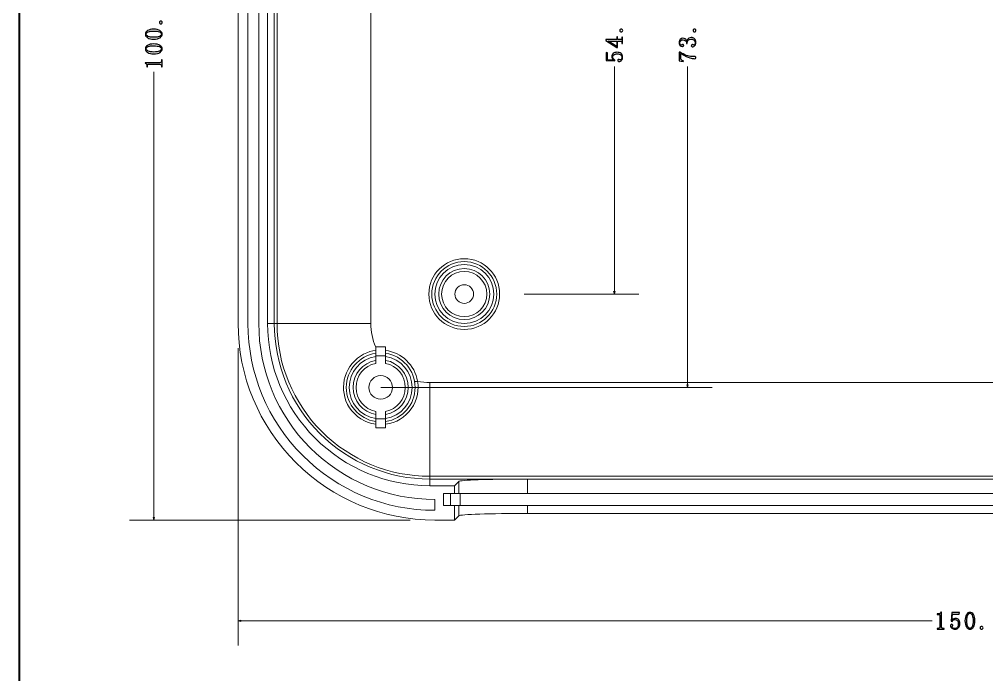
# Model space of a CAD drawing. Header units: millimetres. Extents: x -672 to 672, y -225 to 223.
# Drawn here: x 197.2 to 295.6, y -70.3 to -3.7 of the extents above; entities that cross this region are included whole.
import ezdxf

# ---------------------------------------------------------------- set-up
doc = ezdxf.new("R2010")
doc.units = ezdxf.units.MM
doc.header["$MEASUREMENT"] = 0
doc.layers.add('layer 1', color=7, linetype='Continuous')

msp = doc.modelspace()

# ---------------------------------------------------------------- hatches: boundary and pattern name
at = {"layer": 'layer 1', "true_color": 0xff0000}
h = msp.add_hatch(color=1, dxfattribs=at)
edge = h.paths.add_edge_path()
edge.add_spline(control_points=[(257.8211, -31.3576), (257.8211, -31.3576), (257.7497, -31.6243), (257.7497, -31.6243), (257.7497, -31.6243), (257.6782, -31.3576), (257.6782, -31.3576), (257.6782, -31.3576), (257.8211, -31.3576), (257.8211, -31.3576)], knot_values=[0, 0, 0, 0, 0.3333333, 0.3333333, 0.3333333, 0.6666667, 0.6666667, 0.6666667, 1, 1, 1, 1], degree=3, periodic=1)
h = msp.add_hatch(color=1, dxfattribs=at)
edge = h.paths.add_edge_path()
edge.add_spline(control_points=[(265.131, -40.8576), (265.131, -40.8576), (265.2025, -41.1243), (265.2025, -41.1243), (265.2025, -41.1243), (265.2739, -40.8576), (265.2739, -40.8576), (265.2739, -40.8576), (265.131, -40.8576), (265.131, -40.8576)], knot_values=[0, 0, 0, 0, 0.3333333, 0.3333333, 0.3333333, 0.6666667, 0.6666667, 0.6666667, 1, 1, 1, 1], degree=3, periodic=1)
h = msp.add_hatch(color=1, dxfattribs=at)
edge = h.paths.add_edge_path()
edge.add_spline(control_points=[(210.9819, -54.3576), (210.9819, -54.3576), (210.9105, -54.6243), (210.9105, -54.6243), (210.9105, -54.6243), (210.839, -54.3576), (210.839, -54.3576), (210.839, -54.3576), (210.9819, -54.3576), (210.9819, -54.3576)], knot_values=[0, 0, 0, 0, 0.3333333, 0.3333333, 0.3333333, 0.6666667, 0.6666667, 0.6666667, 1, 1, 1, 1], degree=3, periodic=1)
h = msp.add_hatch(color=1, dxfattribs=at)
edge = h.paths.add_edge_path()
edge.add_spline(control_points=[(219.7463, -64.8042), (219.7463, -64.8042), (219.4797, -64.8757), (219.4797, -64.8757), (219.4797, -64.8757), (219.7463, -64.9471), (219.7463, -64.9471), (219.7463, -64.9471), (219.7463, -64.8042), (219.7463, -64.8042)], knot_values=[0, 0, 0, 0, 0.3333333, 0.3333333, 0.3333333, 0.6666667, 0.6666667, 0.6666667, 1, 1, 1, 1], degree=3, periodic=1)

# ---------------------------------------------------------------- linework, layer by layer
at = {"layer": 'layer 1', "lineweight": 40}
msp.add_open_spline([(387.2219, 96.8213), (387.2219, 96.8213), (197.2219, 96.8213), (197.2219, 96.8213), (197.2219, 96.8213), (197.2219, -180.1787), (197.2219, -180.1787), (197.2219, -180.1787), (387.2219, -180.1787), (387.2219, -180.1787), (387.2219, -180.1787), (387.2219, 96.8213), (387.2219, 96.8213)], degree=3, knots=[0, 0, 0, 0, 0.25, 0.25, 0.25, 0.5, 0.5, 0.5, 0.75, 0.75, 0.75, 1, 1, 1, 1], dxfattribs=at)
at = {"layer": 'layer 1', "lineweight": 9}
for points in [[(219.4797, 25.3757), (219.4797, 25.3757), (219.4797, -34.6243), (219.4797, -34.6243)], [(220.4797, 25.3757), (220.4797, 25.3757), (220.4797, -34.6243), (220.4797, -34.6243)], [(221.5797, -34.6243), (221.5797, -34.6243), (221.5797, 25.3757), (221.5797, 25.3757)], [(222.4797, 25.3757), (222.4797, 25.3757), (222.4797, -34.6243), (222.4797, -34.6243)], [(232.9797, -34.6243), (232.9797, -34.6243), (232.9797, 25.3757), (232.9797, 25.3757)], [(232.9797, -34.6243), (232.9797, -35.4495), (233.1499, -36.2658), (233.4797, -37.0222)], [(233.4797, -38.6748), (233.4797, -38.6748), (233.4797, -36.9914), (233.4797, -36.9914)], [(234.4797, -36.9914), (234.4797, -36.9914), (233.4797, -36.9914), (233.4797, -36.9914)], [(234.4797, -38.6748), (234.4797, -38.6748), (234.4797, -36.9914), (234.4797, -36.9914)], [(233.4797, -37.9243), (233.4797, -37.9243), (234.4797, -37.9243), (234.4797, -37.9243)], [(237.7355, -40.4938), (238.1445, -40.5806), (238.5616, -40.6243), (238.9797, -40.6243)], [(349.9797, -40.6243), (349.9797, -40.6243), (238.9797, -40.6243), (238.9797, -40.6243)], [(233.4797, -43.5738), (233.4797, -43.5738), (233.4797, -45.2334), (233.4797, -45.2334)], [(234.4797, -45.2351), (234.4797, -45.2351), (234.4797, -43.5738), (234.4797, -43.5738)], [(233.4797, -44.3243), (233.4797, -44.3243), (234.4797, -44.3243), (234.4797, -44.3243)], [(233.4797, -45.2334), (233.4797, -45.2334), (234.4797, -45.2351), (234.4797, -45.2351)], [(238.9797, -51.1243), (238.9797, -51.1243), (241.4797, -51.1243), (241.4797, -51.1243)], [(241.4797, -51.1243), (241.4797, -51.1243), (241.9248, -50.6792), (241.9248, -50.6792)], [(241.4797, -51.1243), (241.4797, -51.1243), (241.4797, -51.9243), (241.4797, -51.9243)], [(248.4517, -50.4439), (244.8695, -50.4523), (242.0501, -50.5539), (241.9248, -50.6792)], [(240.3797, -51.9243), (240.3797, -51.9243), (240.3797, -53.1243), (240.3797, -53.1243)], [(348.5797, -51.9243), (348.5797, -51.9243), (240.3797, -51.9243), (240.3797, -51.9243)], [(239.4797, -53.6243), (239.4797, -53.6243), (239.4797, -52.5243), (239.4797, -52.5243)], [(240.3797, -53.1243), (240.3797, -53.1243), (348.5797, -53.1243), (348.5797, -53.1243)], [(241.4797, -53.1243), (241.4797, -53.1243), (241.4797, -54.6243), (241.4797, -54.6243)], [(248.9205, -53.9433), (245.1496, -53.9433), (242.0564, -54.0476), (241.9248, -54.1792)], [(340.0389, -53.9433), (340.0389, -53.9433), (248.9205, -53.9433), (248.9205, -53.9433)], [(239.4797, -54.6243), (239.4797, -54.6243), (241.4797, -54.6243), (241.4797, -54.6243)], [(241.4797, -54.6243), (241.4797, -54.6243), (241.9248, -54.1792), (241.9248, -54.1792)]]:
    msp.add_open_spline(points, degree=3, dxfattribs=at)
at = {"layer": 'layer 1', "color": 9, "lineweight": 9}
for points in [[(223.1601, -34.6243), (223.1601, -34.6243), (223.1601, 25.3757), (223.1601, 25.3757)], [(223.4372, -34.6243), (223.4372, -34.6243), (223.4372, 25.3757), (223.4372, 25.3757)], [(222.4797, -34.6243), (222.4797, -34.6243), (232.9797, -34.6243), (232.9797, -34.6243)], [(237.727, -40.4936), (237.4502, -38.8488), (236.1332, -37.5768), (234.4797, -37.3573)], [(238.9797, -51.1243), (238.9797, -51.1243), (238.9797, -40.6243), (238.9797, -40.6243)], [(349.9797, -50.1668), (349.9797, -50.1668), (238.9797, -50.1668), (238.9797, -50.1668)], [(248.4517, -50.4439), (248.4517, -50.4439), (238.9797, -50.4439), (238.9797, -50.4439)], [(241.9248, -50.6792), (241.9248, -50.6792), (241.9248, -51.9243), (241.9248, -51.9243)], [(248.9205, -50.4429), (248.9205, -50.4429), (248.9205, -51.9243), (248.9205, -51.9243)], [(241.0654, -53.1243), (241.0654, -53.1243), (241.0654, -51.9243), (241.0654, -51.9243)], [(242.0648, -53.1243), (242.0648, -53.1243), (242.0648, -51.9243), (242.0648, -51.9243)], [(241.9248, -53.1243), (241.9248, -53.1243), (241.9248, -54.1792), (241.9248, -54.1792)], [(248.9205, -53.1243), (248.9205, -53.1243), (248.9205, -53.9433), (248.9205, -53.9433)]]:
    msp.add_open_spline(points, degree=3, dxfattribs=at)
at = {"layer": 'layer 1', "color": 3}
for points, knots in [([(211.7256, -3.8889), (211.7519, -3.9185), (211.7648, -3.9526), (211.7648, -3.9914), (211.7648, -4.0305), (211.7519, -4.0647), (211.7256, -4.0943), (211.6998, -4.1235), (211.664, -4.138), (211.6186, -4.138), (211.5727, -4.138), (211.5369, -4.1235), (211.5111, -4.0943), (211.4848, -4.0647), (211.4719, -4.0305), (211.4719, -3.9914), (211.4719, -3.9526), (211.4865, -3.9185), (211.5156, -3.8889), (211.5452, -3.8597), (211.5794, -3.8451), (211.6186, -3.8451), (211.664, -3.8451), (211.6998, -3.8597), (211.7256, -3.8889)], [0, 0, 0, 0, 0.125, 0.125, 0.125, 0.25, 0.25, 0.25, 0.375, 0.375, 0.375, 0.5, 0.5, 0.5, 0.625, 0.625, 0.625, 0.75, 0.75, 0.75, 0.875, 0.875, 0.875, 1, 1, 1, 1]), ([(211.5256, -4.8226), (211.6786, -4.9172), (211.7552, -5.036), (211.7552, -5.1789), (211.7552, -5.3222), (211.6802, -5.4426), (211.5306, -5.5405), (211.3806, -5.638), (211.169, -5.6868), (210.8956, -5.6868), (210.6419, -5.6868), (210.4369, -5.6397), (210.2806, -5.5451), (210.1244, -5.451), (210.0461, -5.3289), (210.0461, -5.1789), (210.0461, -5.036), (210.1211, -4.9172), (210.2706, -4.8226), (210.4206, -4.728), (210.629, -4.681), (210.8956, -4.681), (211.1627, -4.681), (211.3727, -4.728), (211.5256, -4.8226)], [0, 0, 0, 0, 0.125, 0.125, 0.125, 0.25, 0.25, 0.25, 0.375, 0.375, 0.375, 0.5, 0.5, 0.5, 0.625, 0.625, 0.625, 0.75, 0.75, 0.75, 0.875, 0.875, 0.875, 1, 1, 1, 1]), ([(210.3344, -4.9447), (210.1944, -4.9968), (210.1244, -5.0747), (210.1244, -5.1789), (210.1244, -5.2701), (210.1944, -5.3468), (210.3344, -5.4085), (210.474, -5.4705), (210.6615, -5.5014), (210.8956, -5.5014), (211.1431, -5.5014), (211.3352, -5.4705), (211.4719, -5.4085), (211.6086, -5.3468), (211.6769, -5.2701), (211.6769, -5.1789), (211.6769, -5.0814), (211.6086, -5.0047), (211.4719, -4.9497), (211.3352, -4.8943), (211.1431, -4.8664), (210.8956, -4.8664), (210.6615, -4.8664), (210.474, -4.8926), (210.3344, -4.9447)], [0, 0, 0, 0, 0.125, 0.125, 0.125, 0.25, 0.25, 0.25, 0.375, 0.375, 0.375, 0.5, 0.5, 0.5, 0.625, 0.625, 0.625, 0.75, 0.75, 0.75, 0.875, 0.875, 0.875, 1, 1, 1, 1]), ([(258.56, -4.7072), (258.5863, -4.7368), (258.5992, -4.7709), (258.5992, -4.8097), (258.5992, -4.8488), (258.5863, -4.883), (258.56, -4.9126), (258.5342, -4.9418), (258.4984, -4.9563), (258.453, -4.9563), (258.4071, -4.9563), (258.3713, -4.9418), (258.3455, -4.9126), (258.3192, -4.883), (258.3063, -4.8488), (258.3063, -4.8097), (258.3063, -4.7709), (258.3209, -4.7368), (258.35, -4.7072), (258.3796, -4.678), (258.4138, -4.6634), (258.453, -4.6634), (258.4984, -4.6634), (258.5342, -4.678), (258.56, -4.7072)], [0, 0, 0, 0, 0.125, 0.125, 0.125, 0.25, 0.25, 0.25, 0.375, 0.375, 0.375, 0.5, 0.5, 0.5, 0.625, 0.625, 0.625, 0.75, 0.75, 0.75, 0.875, 0.875, 0.875, 1, 1, 1, 1]), ([(266.0128, -4.7022), (266.0391, -4.7318), (266.052, -4.7659), (266.052, -4.8047), (266.052, -4.8438), (266.0391, -4.878), (266.0128, -4.9076), (265.987, -4.9368), (265.9512, -4.9513), (265.9058, -4.9513), (265.8599, -4.9513), (265.8241, -4.9368), (265.7983, -4.9076), (265.772, -4.878), (265.7591, -4.8438), (265.7591, -4.8047), (265.7591, -4.7659), (265.7737, -4.7318), (265.8028, -4.7022), (265.8324, -4.673), (265.8666, -4.6584), (265.9058, -4.6584), (265.9512, -4.6584), (265.987, -4.673), (266.0128, -4.7022)], [0, 0, 0, 0, 0.125, 0.125, 0.125, 0.25, 0.25, 0.25, 0.375, 0.375, 0.375, 0.5, 0.5, 0.5, 0.625, 0.625, 0.625, 0.75, 0.75, 0.75, 0.875, 0.875, 0.875, 1, 1, 1, 1]), ([(258.0621, -5.7238), (258.0621, -5.7238), (258.3842, -5.7238), (258.3842, -5.7238), (258.43, -5.7238), (258.4625, -5.7109), (258.4821, -5.6847), (258.5017, -5.6588), (258.5113, -5.623), (258.5113, -5.5776), (258.5113, -5.5776), (258.5113, -5.4897), (258.5113, -5.4897), (258.5113, -5.4897), (258.57, -5.4897), (258.57, -5.4897), (258.57, -5.4897), (258.57, -6.1343), (258.57, -6.1343), (258.57, -6.1343), (258.5113, -6.1343), (258.5113, -6.1343), (258.5113, -6.1343), (258.5113, -6.0268), (258.5113, -6.0268), (258.5113, -5.9747), (258.5017, -5.9372), (258.4821, -5.9143), (258.4625, -5.8918), (258.43, -5.8801), (258.3842, -5.8801), (258.3842, -5.8801), (258.0621, -5.8801), (258.0621, -5.8801), (258.0621, -5.8801), (258.0621, -6.5343), (258.0621, -6.5343), (258.0621, -6.5343), (258.0134, -6.5343), (258.0134, -6.5343), (258.0134, -6.5343), (256.8805, -5.8218), (256.8805, -5.8218), (256.8805, -5.8218), (256.8805, -5.7238), (256.8805, -5.7238), (256.8805, -5.7238), (258.0034, -5.7238), (258.0034, -5.7238), (258.0034, -5.7238), (258.0034, -5.4601), (258.0034, -5.4601), (258.0034, -5.4601), (258.0621, -5.4601), (258.0621, -5.4601), (258.0621, -5.4601), (258.0621, -5.7238), (258.0621, -5.7238)], [0, 0, 0, 0, 0.0526316, 0.0526316, 0.0526316, 0.1052632, 0.1052632, 0.1052632, 0.1578947, 0.1578947, 0.1578947, 0.2105263, 0.2105263, 0.2105263, 0.2631579, 0.2631579, 0.2631579, 0.3157895, 0.3157895, 0.3157895, 0.3684211, 0.3684211, 0.3684211, 0.4210526, 0.4210526, 0.4210526, 0.4736842, 0.4736842, 0.4736842, 0.5263158, 0.5263158, 0.5263158, 0.5789474, 0.5789474, 0.5789474, 0.6315789, 0.6315789, 0.6315789, 0.6842105, 0.6842105, 0.6842105, 0.7368421, 0.7368421, 0.7368421, 0.7894737, 0.7894737, 0.7894737, 0.8421053, 0.8421053, 0.8421053, 0.8947368, 0.8947368, 0.8947368, 0.9473684, 0.9473684, 0.9473684, 1, 1, 1, 1]), ([(257.1246, -5.8801), (257.1246, -5.8801), (257.1246, -5.8901), (257.1246, -5.8901), (257.1246, -5.8901), (258.0034, -6.4468), (258.0034, -6.4468), (258.0034, -6.4468), (258.0034, -5.8801), (258.0034, -5.8801), (258.0034, -5.8801), (257.1246, -5.8801), (257.1246, -5.8801)], [0, 0, 0, 0, 0.25, 0.25, 0.25, 0.5, 0.5, 0.5, 0.75, 0.75, 0.75, 1, 1, 1, 1]), ([(265.3195, -5.6018), (265.4041, -5.5497), (265.4891, -5.5234), (265.5737, -5.5234), (265.6974, -5.5234), (265.8062, -5.5693), (265.9008, -5.6605), (265.9949, -5.7513), (266.0424, -5.8784), (266.0424, -6.0413), (266.0424, -6.1584), (266.0099, -6.2593), (265.9445, -6.3438), (265.8795, -6.4284), (265.8045, -6.4709), (265.7199, -6.4709), (265.6812, -6.4709), (265.6466, -6.458), (265.6174, -6.4318), (265.5883, -6.4059), (265.5737, -6.3797), (265.5737, -6.3538), (265.5737, -6.3147), (265.5883, -6.2868), (265.6174, -6.2705), (265.6466, -6.2543), (265.6712, -6.2463), (265.6908, -6.2463), (265.7233, -6.2463), (265.7508, -6.2526), (265.7737, -6.2659), (265.7966, -6.2788), (265.8178, -6.2855), (265.837, -6.2855), (265.8762, -6.2855), (265.9087, -6.2609), (265.9349, -6.2122), (265.9608, -6.1634), (265.9741, -6.1097), (265.9741, -6.0509), (265.9741, -5.9338), (265.9399, -5.8459), (265.8716, -5.7872), (265.8028, -5.7288), (265.6974, -5.6993), (265.5541, -5.6993), (265.437, -5.6993), (265.3424, -5.7305), (265.2708, -5.7922), (265.1991, -5.8538), (265.1633, -5.9697), (265.1633, -6.1388), (265.1633, -6.1388), (265.0949, -6.1388), (265.0949, -6.1388), (265.0949, -6.0084), (265.0641, -5.9126), (265.0024, -5.8509), (264.9403, -5.7888), (264.8541, -5.758), (264.7433, -5.758), (264.6524, -5.758), (264.5724, -5.7826), (264.5041, -5.8313), (264.4358, -5.8801), (264.4016, -5.9563), (264.4016, -6.0605), (264.4016, -6.1063), (264.4133, -6.1551), (264.4358, -6.2072), (264.4587, -6.2593), (264.4962, -6.2855), (264.5483, -6.2855), (264.6003, -6.2855), (264.6328, -6.2788), (264.6458, -6.2659), (264.6587, -6.2526), (264.6749, -6.2463), (264.6945, -6.2463), (264.727, -6.2463), (264.7533, -6.2526), (264.7728, -6.2659), (264.7924, -6.2788), (264.802, -6.3018), (264.802, -6.3343), (264.802, -6.3601), (264.7924, -6.3847), (264.7728, -6.4076), (264.7533, -6.4301), (264.7174, -6.4418), (264.6653, -6.4418), (264.5678, -6.4418), (264.4878, -6.3993), (264.4262, -6.3147), (264.3641, -6.2301), (264.3333, -6.1322), (264.3333, -6.0218), (264.3333, -5.8913), (264.3741, -5.7872), (264.4553, -5.7093), (264.5366, -5.6309), (264.6228, -5.5918), (264.7141, -5.5918), (264.812, -5.5918), (264.8949, -5.6163), (264.9633, -5.6651), (265.0316, -5.7138), (265.082, -5.7905), (265.1145, -5.8947), (265.1666, -5.7513), (265.2349, -5.6538), (265.3195, -5.6018)], [0, 0, 0, 0, 0.027027, 0.027027, 0.027027, 0.0540541, 0.0540541, 0.0540541, 0.0810811, 0.0810811, 0.0810811, 0.1081081, 0.1081081, 0.1081081, 0.1351351, 0.1351351, 0.1351351, 0.1621622, 0.1621622, 0.1621622, 0.1891892, 0.1891892, 0.1891892, 0.2162162, 0.2162162, 0.2162162, 0.2432432, 0.2432432, 0.2432432, 0.2702703, 0.2702703, 0.2702703, 0.2972973, 0.2972973, 0.2972973, 0.3243243, 0.3243243, 0.3243243, 0.3513514, 0.3513514, 0.3513514, 0.3783784, 0.3783784, 0.3783784, 0.4054054, 0.4054054, 0.4054054, 0.4324324, 0.4324324, 0.4324324, 0.4594595, 0.4594595, 0.4594595, 0.4864865, 0.4864865, 0.4864865, 0.5135135, 0.5135135, 0.5135135, 0.5405405, 0.5405405, 0.5405405, 0.5675676, 0.5675676, 0.5675676, 0.5945946, 0.5945946, 0.5945946, 0.6216216, 0.6216216, 0.6216216, 0.6486486, 0.6486486, 0.6486486, 0.6756757, 0.6756757, 0.6756757, 0.7027027, 0.7027027, 0.7027027, 0.7297297, 0.7297297, 0.7297297, 0.7567568, 0.7567568, 0.7567568, 0.7837838, 0.7837838, 0.7837838, 0.8108108, 0.8108108, 0.8108108, 0.8378378, 0.8378378, 0.8378378, 0.8648649, 0.8648649, 0.8648649, 0.8918919, 0.8918919, 0.8918919, 0.9189189, 0.9189189, 0.9189189, 0.9459459, 0.9459459, 0.9459459, 0.972973, 0.972973, 0.972973, 1, 1, 1, 1]), ([(211.5256, -6.3226), (211.6786, -6.4172), (211.7552, -6.536), (211.7552, -6.6789), (211.7552, -6.8222), (211.6802, -6.9426), (211.5306, -7.0405), (211.3806, -7.138), (211.169, -7.1868), (210.8956, -7.1868), (210.6419, -7.1868), (210.4369, -7.1397), (210.2806, -7.0451), (210.1244, -6.951), (210.0461, -6.8289), (210.0461, -6.6789), (210.0461, -6.536), (210.1211, -6.4172), (210.2706, -6.3226), (210.4206, -6.228), (210.629, -6.181), (210.8956, -6.181), (211.1627, -6.181), (211.3727, -6.228), (211.5256, -6.3226)], [0, 0, 0, 0, 0.125, 0.125, 0.125, 0.25, 0.25, 0.25, 0.375, 0.375, 0.375, 0.5, 0.5, 0.5, 0.625, 0.625, 0.625, 0.75, 0.75, 0.75, 0.875, 0.875, 0.875, 1, 1, 1, 1]), ([(210.3344, -6.4447), (210.1944, -6.4968), (210.1244, -6.5747), (210.1244, -6.6789), (210.1244, -6.7701), (210.1944, -6.8468), (210.3344, -6.9085), (210.474, -6.9705), (210.6615, -7.0014), (210.8956, -7.0014), (211.1431, -7.0014), (211.3352, -6.9705), (211.4719, -6.9085), (211.6086, -6.8468), (211.6769, -6.7701), (211.6769, -6.6789), (211.6769, -6.5814), (211.6086, -6.5047), (211.4719, -6.4497), (211.3352, -6.3943), (211.1431, -6.3664), (210.8956, -6.3664), (210.6615, -6.3664), (210.474, -6.3926), (210.3344, -6.4447)], [0, 0, 0, 0, 0.125, 0.125, 0.125, 0.25, 0.25, 0.25, 0.375, 0.375, 0.375, 0.5, 0.5, 0.5, 0.625, 0.625, 0.625, 0.75, 0.75, 0.75, 0.875, 0.875, 0.875, 1, 1, 1, 1]), ([(210.0365, -8.1301), (210.0365, -8.1301), (210.0365, -8.091), (210.0365, -8.091), (210.0365, -8.091), (211.5206, -8.091), (211.5206, -8.091), (211.5727, -8.091), (211.6119, -8.0747), (211.6377, -8.0422), (211.664, -8.0097), (211.6769, -7.9643), (211.6769, -7.9055), (211.6769, -7.9055), (211.6769, -7.808), (211.6769, -7.808), (211.6769, -7.808), (211.7356, -7.808), (211.7356, -7.808), (211.7356, -7.808), (211.7356, -8.521), (211.7356, -8.521), (211.7356, -8.521), (211.6769, -8.521), (211.6769, -8.521), (211.6769, -8.521), (211.6769, -8.433), (211.6769, -8.433), (211.6769, -8.368), (211.664, -8.3205), (211.6377, -8.2914), (211.6119, -8.2622), (211.5727, -8.2472), (211.5206, -8.2472), (211.5206, -8.2472), (210.339, -8.2472), (210.339, -8.2472), (210.3131, -8.2472), (210.2919, -8.2555), (210.2756, -8.2718), (210.2594, -8.288), (210.2511, -8.3126), (210.2511, -8.3451), (210.2511, -8.3451), (210.2511, -8.521), (210.2511, -8.521), (210.2511, -8.521), (210.1927, -8.521), (210.1927, -8.521), (210.1927, -8.521), (210.1927, -8.433), (210.1927, -8.433), (210.1927, -8.3547), (210.1794, -8.2914), (210.1536, -8.2426), (210.1273, -8.1939), (210.0886, -8.1564), (210.0365, -8.1301)], [0, 0, 0, 0, 0.0526316, 0.0526316, 0.0526316, 0.1052632, 0.1052632, 0.1052632, 0.1578947, 0.1578947, 0.1578947, 0.2105263, 0.2105263, 0.2105263, 0.2631579, 0.2631579, 0.2631579, 0.3157895, 0.3157895, 0.3157895, 0.3684211, 0.3684211, 0.3684211, 0.4210526, 0.4210526, 0.4210526, 0.4736842, 0.4736842, 0.4736842, 0.5263158, 0.5263158, 0.5263158, 0.5789474, 0.5789474, 0.5789474, 0.6315789, 0.6315789, 0.6315789, 0.6842105, 0.6842105, 0.6842105, 0.7368421, 0.7368421, 0.7368421, 0.7894737, 0.7894737, 0.7894737, 0.8421053, 0.8421053, 0.8421053, 0.8947368, 0.8947368, 0.8947368, 0.9473684, 0.9473684, 0.9473684, 1, 1, 1, 1]), ([(257.525, -7.6388), (257.5055, -7.5772), (257.4959, -7.5134), (257.4959, -7.4484), (257.4959, -7.3247), (257.543, -7.2238), (257.6375, -7.1459), (257.7317, -7.0676), (257.8571, -7.0284), (258.0134, -7.0284), (258.1892, -7.0284), (258.3292, -7.0693), (258.4334, -7.1505), (258.5375, -7.2322), (258.5896, -7.3572), (258.5896, -7.5268), (258.5896, -7.6438), (258.5555, -7.748), (258.4871, -7.8393), (258.4188, -7.9301), (258.3355, -7.9759), (258.238, -7.9759), (258.1988, -7.9759), (258.1646, -7.9647), (258.1355, -7.9418), (258.1063, -7.9188), (258.0913, -7.888), (258.0913, -7.8488), (258.0913, -7.8097), (258.1046, -7.7838), (258.1305, -7.7709), (258.1567, -7.7576), (258.1792, -7.7513), (258.1988, -7.7513), (258.238, -7.7513), (258.2688, -7.7609), (258.2917, -7.7805), (258.3146, -7.8001), (258.3388, -7.8097), (258.365, -7.8097), (258.4171, -7.8097), (258.4559, -7.7788), (258.4821, -7.7172), (258.508, -7.6551), (258.5213, -7.5884), (258.5213, -7.5168), (258.5213, -7.4126), (258.4788, -7.333), (258.3942, -7.2776), (258.3096, -7.2222), (258.1892, -7.1947), (258.033, -7.1947), (257.9025, -7.1947), (257.7967, -7.2188), (257.7155, -7.268), (257.6342, -7.3168), (257.5934, -7.3901), (257.5934, -7.4876), (257.5934, -7.5593), (257.6063, -7.6209), (257.6325, -7.673), (257.6584, -7.7251), (257.7138, -7.7738), (257.7984, -7.8197), (257.7984, -7.8197), (257.7888, -7.9076), (257.7888, -7.9076), (257.7888, -7.9076), (256.9, -7.8588), (256.9, -7.8588), (256.9, -7.8588), (256.9, -7.058), (256.9, -7.058), (256.9, -7.058), (257.0467, -7.0872), (257.0467, -7.0872), (257.0467, -7.0872), (257.0467, -7.7905), (257.0467, -7.7905), (257.0467, -7.7905), (257.6909, -7.8293), (257.6909, -7.8293), (257.6, -7.7643), (257.5446, -7.7009), (257.525, -7.6388)], [0, 0, 0, 0, 0.0357143, 0.0357143, 0.0357143, 0.0714286, 0.0714286, 0.0714286, 0.1071429, 0.1071429, 0.1071429, 0.1428571, 0.1428571, 0.1428571, 0.1785714, 0.1785714, 0.1785714, 0.2142857, 0.2142857, 0.2142857, 0.25, 0.25, 0.25, 0.2857143, 0.2857143, 0.2857143, 0.3214286, 0.3214286, 0.3214286, 0.3571429, 0.3571429, 0.3571429, 0.3928571, 0.3928571, 0.3928571, 0.4285714, 0.4285714, 0.4285714, 0.4642857, 0.4642857, 0.4642857, 0.5, 0.5, 0.5, 0.5357143, 0.5357143, 0.5357143, 0.5714286, 0.5714286, 0.5714286, 0.6071429, 0.6071429, 0.6071429, 0.6428571, 0.6428571, 0.6428571, 0.6785714, 0.6785714, 0.6785714, 0.7142857, 0.7142857, 0.7142857, 0.75, 0.75, 0.75, 0.7857143, 0.7857143, 0.7857143, 0.8214286, 0.8214286, 0.8214286, 0.8571429, 0.8571429, 0.8571429, 0.8928571, 0.8928571, 0.8928571, 0.9285714, 0.9285714, 0.9285714, 0.9642857, 0.9642857, 0.9642857, 1, 1, 1, 1]), ([(264.3528, -7.0138), (264.3528, -7.0138), (264.4212, -7.0138), (264.4212, -7.0138), (264.6424, -7.1505), (264.8591, -7.2597), (265.0708, -7.3409), (265.282, -7.4222), (265.4662, -7.463), (265.6224, -7.463), (265.6483, -7.463), (265.6858, -7.4613), (265.7345, -7.458), (265.7837, -7.4551), (265.8403, -7.4534), (265.9058, -7.4534), (265.9578, -7.4534), (265.9937, -7.4613), (266.0128, -7.4776), (266.0324, -7.4938), (266.0424, -7.5218), (266.0424, -7.5605), (266.0424, -7.5934), (266.0308, -7.6209), (266.0083, -7.6438), (265.9853, -7.6663), (265.9445, -7.678), (265.8862, -7.678), (265.7624, -7.678), (265.6095, -7.6501), (265.427, -7.5951), (265.2449, -7.5397), (264.9353, -7.3913), (264.4995, -7.1505), (264.4995, -7.1505), (264.4995, -7.6388), (264.4995, -7.6388), (264.4995, -7.7105), (264.522, -7.7676), (264.5678, -7.8097), (264.6133, -7.8522), (264.6816, -7.883), (264.7728, -7.9026), (264.7728, -7.9026), (264.7628, -7.9609), (264.7628, -7.9609), (264.7628, -7.9609), (264.3528, -7.8926), (264.3528, -7.8926), (264.3528, -7.8926), (264.3528, -7.0138), (264.3528, -7.0138)], [0, 0, 0, 0, 0.0588235, 0.0588235, 0.0588235, 0.1176471, 0.1176471, 0.1176471, 0.1764706, 0.1764706, 0.1764706, 0.2352941, 0.2352941, 0.2352941, 0.2941176, 0.2941176, 0.2941176, 0.3529412, 0.3529412, 0.3529412, 0.4117647, 0.4117647, 0.4117647, 0.4705882, 0.4705882, 0.4705882, 0.5294118, 0.5294118, 0.5294118, 0.5882353, 0.5882353, 0.5882353, 0.6470588, 0.6470588, 0.6470588, 0.7058824, 0.7058824, 0.7058824, 0.7647059, 0.7647059, 0.7647059, 0.8235294, 0.8235294, 0.8235294, 0.8823529, 0.8823529, 0.8823529, 0.9411765, 0.9411765, 0.9411765, 1, 1, 1, 1]), ([(290.9739, -64.0017), (290.9739, -64.0017), (291.013, -64.0017), (291.013, -64.0017), (291.013, -64.0017), (291.013, -65.4858), (291.013, -65.4858), (291.013, -65.5379), (291.0293, -65.5771), (291.0618, -65.6029), (291.0943, -65.6292), (291.1397, -65.6421), (291.1985, -65.6421), (291.1985, -65.6421), (291.296, -65.6421), (291.296, -65.6421), (291.296, -65.6421), (291.296, -65.7008), (291.296, -65.7008), (291.296, -65.7008), (290.583, -65.7008), (290.583, -65.7008), (290.583, -65.7008), (290.583, -65.6421), (290.583, -65.6421), (290.583, -65.6421), (290.671, -65.6421), (290.671, -65.6421), (290.736, -65.6421), (290.7835, -65.6292), (290.8126, -65.6029), (290.8418, -65.5771), (290.8568, -65.5379), (290.8568, -65.4858), (290.8568, -65.4858), (290.8568, -64.3042), (290.8568, -64.3042), (290.8568, -64.2783), (290.8485, -64.2571), (290.8322, -64.2408), (290.816, -64.2246), (290.7914, -64.2163), (290.7589, -64.2163), (290.7589, -64.2163), (290.583, -64.2163), (290.583, -64.2163), (290.583, -64.2163), (290.583, -64.1579), (290.583, -64.1579), (290.583, -64.1579), (290.671, -64.1579), (290.671, -64.1579), (290.7493, -64.1579), (290.8126, -64.1446), (290.8614, -64.1188), (290.9101, -64.0925), (290.9476, -64.0538), (290.9739, -64.0017)], [0, 0, 0, 0, 0.0526316, 0.0526316, 0.0526316, 0.1052632, 0.1052632, 0.1052632, 0.1578947, 0.1578947, 0.1578947, 0.2105263, 0.2105263, 0.2105263, 0.2631579, 0.2631579, 0.2631579, 0.3157895, 0.3157895, 0.3157895, 0.3684211, 0.3684211, 0.3684211, 0.4210526, 0.4210526, 0.4210526, 0.4736842, 0.4736842, 0.4736842, 0.5263158, 0.5263158, 0.5263158, 0.5789474, 0.5789474, 0.5789474, 0.6315789, 0.6315789, 0.6315789, 0.6842105, 0.6842105, 0.6842105, 0.7368421, 0.7368421, 0.7368421, 0.7894737, 0.7894737, 0.7894737, 0.8421053, 0.8421053, 0.8421053, 0.8947368, 0.8947368, 0.8947368, 0.9473684, 0.9473684, 0.9473684, 1, 1, 1, 1]), ([(292.2835, -64.6558), (292.3451, -64.6363), (292.4089, -64.6267), (292.4739, -64.6267), (292.5976, -64.6267), (292.6985, -64.6738), (292.7764, -64.7683), (292.8547, -64.8625), (292.8939, -64.9879), (292.8939, -65.1442), (292.8939, -65.32), (292.853, -65.46), (292.7718, -65.5642), (292.6901, -65.6683), (292.5651, -65.7204), (292.3955, -65.7204), (292.2785, -65.7204), (292.1743, -65.6863), (292.083, -65.6179), (291.9922, -65.5496), (291.9464, -65.4663), (291.9464, -65.3688), (291.9464, -65.3296), (291.9576, -65.2954), (291.9805, -65.2663), (292.0035, -65.2371), (292.0343, -65.2221), (292.0735, -65.2221), (292.1126, -65.2221), (292.1385, -65.2354), (292.1514, -65.2613), (292.1647, -65.2875), (292.171, -65.31), (292.171, -65.3296), (292.171, -65.3688), (292.1614, -65.3996), (292.1418, -65.4225), (292.1222, -65.4454), (292.1126, -65.4696), (292.1126, -65.4958), (292.1126, -65.5479), (292.1435, -65.5867), (292.2051, -65.6129), (292.2672, -65.6388), (292.3339, -65.6521), (292.4055, -65.6521), (292.5097, -65.6521), (292.5893, -65.6096), (292.6447, -65.525), (292.7001, -65.4404), (292.7276, -65.32), (292.7276, -65.1638), (292.7276, -65.0333), (292.7035, -64.9275), (292.6543, -64.8463), (292.6055, -64.765), (292.5322, -64.7242), (292.4347, -64.7242), (292.363, -64.7242), (292.3014, -64.7371), (292.2493, -64.7633), (292.1972, -64.7892), (292.1485, -64.8446), (292.1026, -64.9292), (292.1026, -64.9292), (292.0147, -64.9196), (292.0147, -64.9196), (292.0147, -64.9196), (292.0635, -64.0308), (292.0635, -64.0308), (292.0635, -64.0308), (292.8643, -64.0308), (292.8643, -64.0308), (292.8643, -64.0308), (292.8351, -64.1775), (292.8351, -64.1775), (292.8351, -64.1775), (292.1318, -64.1775), (292.1318, -64.1775), (292.1318, -64.1775), (292.093, -64.8217), (292.093, -64.8217), (292.158, -64.7308), (292.2214, -64.6754), (292.2835, -64.6558)], [0, 0, 0, 0, 0.0357143, 0.0357143, 0.0357143, 0.0714286, 0.0714286, 0.0714286, 0.1071429, 0.1071429, 0.1071429, 0.1428571, 0.1428571, 0.1428571, 0.1785714, 0.1785714, 0.1785714, 0.2142857, 0.2142857, 0.2142857, 0.25, 0.25, 0.25, 0.2857143, 0.2857143, 0.2857143, 0.3214286, 0.3214286, 0.3214286, 0.3571429, 0.3571429, 0.3571429, 0.3928571, 0.3928571, 0.3928571, 0.4285714, 0.4285714, 0.4285714, 0.4642857, 0.4642857, 0.4642857, 0.5, 0.5, 0.5, 0.5357143, 0.5357143, 0.5357143, 0.5714286, 0.5714286, 0.5714286, 0.6071429, 0.6071429, 0.6071429, 0.6428571, 0.6428571, 0.6428571, 0.6785714, 0.6785714, 0.6785714, 0.7142857, 0.7142857, 0.7142857, 0.75, 0.75, 0.75, 0.7857143, 0.7857143, 0.7857143, 0.8214286, 0.8214286, 0.8214286, 0.8571429, 0.8571429, 0.8571429, 0.8928571, 0.8928571, 0.8928571, 0.9285714, 0.9285714, 0.9285714, 0.9642857, 0.9642857, 0.9642857, 1, 1, 1, 1]), ([(294.2814, -65.4908), (294.1868, -65.6438), (294.068, -65.7204), (293.9251, -65.7204), (293.7818, -65.7204), (293.6614, -65.6454), (293.5635, -65.4958), (293.466, -65.3458), (293.4172, -65.1342), (293.4172, -64.8608), (293.4172, -64.6071), (293.4643, -64.4021), (293.5589, -64.2458), (293.653, -64.0896), (293.7751, -64.0113), (293.9251, -64.0113), (294.068, -64.0113), (294.1868, -64.0863), (294.2814, -64.2358), (294.376, -64.3858), (294.423, -64.5942), (294.423, -64.8608), (294.423, -65.1279), (294.376, -65.3379), (294.2814, -65.4908)], [0, 0, 0, 0, 0.125, 0.125, 0.125, 0.25, 0.25, 0.25, 0.375, 0.375, 0.375, 0.5, 0.5, 0.5, 0.625, 0.625, 0.625, 0.75, 0.75, 0.75, 0.875, 0.875, 0.875, 1, 1, 1, 1]), ([(294.1593, -64.2996), (294.1072, -64.1596), (294.0293, -64.0896), (293.9251, -64.0896), (293.8339, -64.0896), (293.7572, -64.1596), (293.6955, -64.2996), (293.6335, -64.4392), (293.6026, -64.6267), (293.6026, -64.8608), (293.6026, -65.1083), (293.6335, -65.3004), (293.6955, -65.4371), (293.7572, -65.5738), (293.8339, -65.6421), (293.9251, -65.6421), (294.0226, -65.6421), (294.0993, -65.5738), (294.1543, -65.4371), (294.2097, -65.3004), (294.2376, -65.1083), (294.2376, -64.8608), (294.2376, -64.6267), (294.2114, -64.4392), (294.1593, -64.2996)], [0, 0, 0, 0, 0.125, 0.125, 0.125, 0.25, 0.25, 0.25, 0.375, 0.375, 0.375, 0.5, 0.5, 0.5, 0.625, 0.625, 0.625, 0.75, 0.75, 0.75, 0.875, 0.875, 0.875, 1, 1, 1, 1]), ([(295.2151, -65.6908), (295.1855, -65.7171), (295.1514, -65.73), (295.1126, -65.73), (295.0735, -65.73), (295.0393, -65.7171), (295.0097, -65.6908), (294.9805, -65.665), (294.966, -65.6292), (294.966, -65.5838), (294.966, -65.5379), (294.9805, -65.5021), (295.0097, -65.4763), (295.0393, -65.45), (295.0735, -65.4371), (295.1126, -65.4371), (295.1514, -65.4371), (295.1855, -65.4517), (295.2151, -65.4808), (295.2443, -65.5104), (295.2589, -65.5446), (295.2589, -65.5838), (295.2589, -65.6292), (295.2443, -65.665), (295.2151, -65.6908)], [0, 0, 0, 0, 0.125, 0.125, 0.125, 0.25, 0.25, 0.25, 0.375, 0.375, 0.375, 0.5, 0.5, 0.5, 0.625, 0.625, 0.625, 0.75, 0.75, 0.75, 0.875, 0.875, 0.875, 1, 1, 1, 1])]:
    msp.add_open_spline(points, degree=3, knots=knots, dxfattribs=at)
at = {"layer": 'layer 1', "color": 1, "lineweight": 0}
for points in [[(257.7497, -31.6243), (257.7497, -31.6243), (257.7497, -8.4823), (257.7497, -8.4823)], [(265.2025, -8.4673), (265.2025, -8.4673), (265.2025, -41.1243), (265.2025, -41.1243)], [(210.9105, -54.6243), (210.9105, -54.6243), (210.9105, -9.0274), (210.9105, -9.0274)], [(248.5797, -31.6243), (248.5797, -31.6243), (260.2497, -31.6243), (260.2497, -31.6243)], [(219.4797, -37.1243), (219.4797, -37.1243), (219.4797, -67.3757), (219.4797, -67.3757)], [(233.9797, -41.1243), (233.9797, -41.1243), (267.7025, -41.1243), (267.7025, -41.1243)], [(236.9797, -54.6243), (236.9797, -54.6243), (208.4105, -54.6243), (208.4105, -54.6243)], [(290.0766, -64.8757), (290.0766, -64.8757), (219.4797, -64.8757), (219.4797, -64.8757)]]:
    msp.add_open_spline(points, degree=3, dxfattribs=at)
at = {"layer": 'layer 1', "color": 9, "lineweight": 9}
for points, knots in [([(246.0797, -31.6243), (246.0797, -29.6361), (244.4679, -28.0243), (242.4797, -28.0243), (240.4915, -28.0243), (238.8797, -29.636), (238.8797, -31.6243), (238.8797, -33.6125), (240.4915, -35.2243), (242.4797, -35.2243), (244.4679, -35.2243), (246.0797, -33.6125), (246.0797, -31.6243)], [0, 0, 0, 0, 0.25, 0.25, 0.25, 0.5, 0.5, 0.5, 0.75, 0.75, 0.75, 1, 1, 1, 1]), ([(245.4797, -31.6243), (245.4797, -29.9674), (244.1366, -28.6243), (242.4797, -28.6243), (240.8229, -28.6243), (239.4797, -29.9674), (239.4797, -31.6243), (239.4797, -33.2811), (240.8229, -34.6243), (242.4797, -34.6243), (244.1366, -34.6243), (245.4797, -33.2811), (245.4797, -31.6243)], [0, 0, 0, 0, 0.25, 0.25, 0.25, 0.5, 0.5, 0.5, 0.75, 0.75, 0.75, 1, 1, 1, 1]), ([(245.0797, -31.6243), (245.0797, -30.1883), (243.9157, -29.0243), (242.4797, -29.0243), (241.0438, -29.0243), (239.8797, -30.1883), (239.8797, -31.6243), (239.8797, -33.0602), (241.0438, -34.2243), (242.4797, -34.2243), (243.9156, -34.2243), (245.0797, -33.0602), (245.0797, -31.6243)], [0, 0, 0, 0, 0.25, 0.25, 0.25, 0.5, 0.5, 0.5, 0.75, 0.75, 0.75, 1, 1, 1, 1]), ([(223.1601, -34.6243), (223.1601, -38.8199), (224.8268, -42.8437), (227.7936, -45.8104), (230.7603, -48.7772), (234.7841, -50.4439), (238.9797, -50.4439)], [0, 0, 0, 0, 0.5, 0.5, 0.5, 1, 1, 1, 1]), ([(223.4372, -34.6243), (223.4372, -38.7464), (225.0747, -42.6997), (227.9895, -45.6145), (230.9043, -48.5293), (234.8576, -50.1668), (238.9797, -50.1668)], [0, 0, 0, 0, 0.5, 0.5, 0.5, 1, 1, 1, 1]), ([(230.1981, -41.1107), (230.1981, -41.1107), (230.2174, -40.732), (230.2174, -40.732), (230.2174, -40.732), (230.2737, -40.3609), (230.2737, -40.3609), (230.2737, -40.3609), (230.3664, -39.9969), (230.3664, -39.9969), (230.3664, -39.9969), (230.4949, -39.6435), (230.4949, -39.6435), (230.4949, -39.6435), (230.6579, -39.304), (230.6579, -39.304), (230.6579, -39.304), (230.8537, -38.9823), (230.8537, -38.9823), (230.8537, -38.9823), (231.0807, -38.6812), (231.0807, -38.6812), (231.0807, -38.6812), (231.337, -38.4035), (231.337, -38.4035), (231.337, -38.4035), (231.6199, -38.1523), (231.6199, -38.1523), (231.6199, -38.1523), (231.9243, -37.9319), (231.9243, -37.9319), (231.9243, -37.9319), (232.242, -37.746), (232.242, -37.746), (232.242, -37.746), (232.5634, -37.5969), (232.5634, -37.5969), (232.5634, -37.5969), (232.88, -37.4835), (232.88, -37.4835), (232.88, -37.4835), (233.1859, -37.4027), (233.1859, -37.4027), (233.1859, -37.4027), (233.4797, -37.35), (233.4797, -37.35)], [0, 0, 0, 0, 0.0666667, 0.0666667, 0.0666667, 0.1333333, 0.1333333, 0.1333333, 0.2, 0.2, 0.2, 0.2666667, 0.2666667, 0.2666667, 0.3333333, 0.3333333, 0.3333333, 0.4, 0.4, 0.4, 0.4666667, 0.4666667, 0.4666667, 0.5333333, 0.5333333, 0.5333333, 0.6, 0.6, 0.6, 0.6666667, 0.6666667, 0.6666667, 0.7333333, 0.7333333, 0.7333333, 0.8, 0.8, 0.8, 0.8666667, 0.8666667, 0.8666667, 0.9333333, 0.9333333, 0.9333333, 1, 1, 1, 1]), ([(233.4797, -37.9636), (231.9248, -38.2096), (230.7797, -39.55), (230.7797, -41.1243), (230.7797, -42.6986), (231.9248, -44.039), (233.4797, -44.285)], [0, 0, 0, 0, 0.5, 0.5, 0.5, 1, 1, 1, 1]), ([(233.4797, -38.3693), (232.1479, -38.611), (231.1797, -39.7707), (231.1797, -41.1243), (231.1797, -42.4778), (232.1479, -43.6376), (233.4797, -43.8793)], [0, 0, 0, 0, 0.5, 0.5, 0.5, 1, 1, 1, 1]), ([(234.4797, -44.285), (236.0347, -44.039), (237.1797, -42.6986), (237.1797, -41.1243), (237.1797, -39.55), (236.0347, -38.2096), (234.4797, -37.9636)], [0, 0, 0, 0, 0.5, 0.5, 0.5, 1, 1, 1, 1]), ([(234.4797, -43.8793), (235.8115, -43.6376), (236.7797, -42.4778), (236.7797, -41.1243), (236.7797, -39.7707), (235.8115, -38.611), (234.4797, -38.3693)], [0, 0, 0, 0, 0.5, 0.5, 0.5, 1, 1, 1, 1]), ([(233.4797, -44.8697), (233.4797, -44.8697), (233.0816, -44.7941), (233.0816, -44.7941), (233.0816, -44.7941), (232.6939, -44.6764), (232.6939, -44.6764), (232.6939, -44.6764), (232.321, -44.518), (232.321, -44.518), (232.321, -44.518), (231.9672, -44.3207), (231.9672, -44.3207), (231.9672, -44.3207), (231.6366, -44.0869), (231.6366, -44.0869), (231.6366, -44.0869), (231.3329, -43.8191), (231.3329, -43.8191), (231.3329, -43.8191), (231.0594, -43.5203), (231.0594, -43.5203), (231.0594, -43.5203), (230.8192, -43.1939), (230.8192, -43.1939), (230.8192, -43.1939), (230.6154, -42.8438), (230.6154, -42.8438), (230.6154, -42.8438), (230.4506, -42.4752), (230.4506, -42.4752), (230.4506, -42.4752), (230.3286, -42.101), (230.3286, -42.101), (230.3286, -42.101), (230.2496, -41.7379), (230.2496, -41.7379), (230.2496, -41.7379), (230.209, -41.4025), (230.209, -41.4025), (230.209, -41.4025), (230.1981, -41.1107), (230.1981, -41.1107)], [0, 0, 0, 0, 0.0714286, 0.0714286, 0.0714286, 0.1428571, 0.1428571, 0.1428571, 0.2142857, 0.2142857, 0.2142857, 0.2857143, 0.2857143, 0.2857143, 0.3571429, 0.3571429, 0.3571429, 0.4285714, 0.4285714, 0.4285714, 0.5, 0.5, 0.5, 0.5714286, 0.5714286, 0.5714286, 0.6428571, 0.6428571, 0.6428571, 0.7142857, 0.7142857, 0.7142857, 0.7857143, 0.7857143, 0.7857143, 0.8571429, 0.8571429, 0.8571429, 0.9285714, 0.9285714, 0.9285714, 1, 1, 1, 1]), ([(237.7839, -41.1019), (237.7839, -41.1019), (237.7668, -41.4598), (237.7668, -41.4598), (237.7668, -41.4598), (237.7119, -41.8369), (237.7119, -41.8369), (237.7119, -41.8369), (237.6161, -42.218), (237.6161, -42.218), (237.6161, -42.218), (237.4797, -42.5917), (237.4797, -42.5917), (237.4797, -42.5917), (237.305, -42.9492), (237.305, -42.9492), (237.305, -42.9492), (237.0951, -43.2848), (237.0951, -43.2848), (237.0951, -43.2848), (236.8522, -43.5959), (236.8522, -43.5959), (236.8522, -43.5959), (236.5785, -43.88), (236.5785, -43.88), (236.5785, -43.88), (236.2771, -44.134), (236.2771, -44.134), (236.2771, -44.134), (235.9516, -44.355), (235.9516, -44.355), (235.9516, -44.355), (235.6055, -44.5408), (235.6055, -44.5408), (235.6055, -44.5408), (235.2421, -44.6899), (235.2421, -44.6899), (235.2421, -44.6899), (234.8656, -44.8005), (234.8656, -44.8005), (234.8656, -44.8005), (234.4797, -44.8716), (234.4797, -44.8716)], [0, 0, 0, 0, 0.0714286, 0.0714286, 0.0714286, 0.1428571, 0.1428571, 0.1428571, 0.2142857, 0.2142857, 0.2142857, 0.2857143, 0.2857143, 0.2857143, 0.3571429, 0.3571429, 0.3571429, 0.4285714, 0.4285714, 0.4285714, 0.5, 0.5, 0.5, 0.5714286, 0.5714286, 0.5714286, 0.6428571, 0.6428571, 0.6428571, 0.7142857, 0.7142857, 0.7142857, 0.7857143, 0.7857143, 0.7857143, 0.8571429, 0.8571429, 0.8571429, 0.9285714, 0.9285714, 0.9285714, 1, 1, 1, 1]), ([(237.7355, -40.4938), (237.7355, -40.4938), (237.7607, -40.68), (237.7607, -40.68), (237.7607, -40.68), (237.7775, -40.88), (237.7775, -40.88), (237.7775, -40.88), (237.7839, -41.1019), (237.7839, -41.1019)], [0, 0, 0, 0, 0.3333333, 0.3333333, 0.3333333, 0.6666667, 0.6666667, 0.6666667, 1, 1, 1, 1])]:
    msp.add_open_spline(points, degree=3, knots=knots, dxfattribs=at)
at = {"layer": 'layer 1', "lineweight": 9}
for points, knots in [([(245.7797, -31.6243), (245.7797, -29.8017), (244.3023, -28.3243), (242.4797, -28.3243), (240.6572, -28.3243), (239.1797, -29.8017), (239.1797, -31.6243), (239.1797, -33.4468), (240.6572, -34.9243), (242.4797, -34.9243), (244.3022, -34.9243), (245.7797, -33.4468), (245.7797, -31.6243)], [0, 0, 0, 0, 0.25, 0.25, 0.25, 0.5, 0.5, 0.5, 0.75, 0.75, 0.75, 1, 1, 1, 1]), ([(244.7797, -31.6243), (244.7797, -30.354), (243.75, -29.3243), (242.4797, -29.3243), (241.2095, -29.3243), (240.1797, -30.354), (240.1797, -31.6243), (240.1797, -32.8945), (241.2095, -33.9243), (242.4797, -33.9243), (243.75, -33.9243), (244.7797, -32.8945), (244.7797, -31.6243)], [0, 0, 0, 0, 0.25, 0.25, 0.25, 0.5, 0.5, 0.5, 0.75, 0.75, 0.75, 1, 1, 1, 1]), ([(243.4297, -31.6243), (243.4297, -31.0996), (243.0044, -30.6743), (242.4797, -30.6743), (241.9551, -30.6743), (241.5297, -31.0996), (241.5297, -31.6243), (241.5297, -32.1489), (241.955, -32.5743), (242.4797, -32.5743), (243.0044, -32.5743), (243.4297, -32.149), (243.4297, -31.6243)], [0, 0, 0, 0, 0.25, 0.25, 0.25, 0.5, 0.5, 0.5, 0.75, 0.75, 0.75, 1, 1, 1, 1]), ([(219.4797, -34.6243), (219.4797, -39.9286), (221.5869, -45.0157), (225.3376, -48.7664), (229.0883, -52.5171), (234.1754, -54.6243), (239.4797, -54.6243)], [0, 0, 0, 0, 0.5, 0.5, 0.5, 1, 1, 1, 1]), ([(220.4797, -34.6243), (220.4797, -39.6634), (222.4815, -44.4961), (226.0447, -48.0593), (229.6079, -51.6225), (234.4406, -53.6243), (239.4797, -53.6243)], [0, 0, 0, 0, 0.5, 0.5, 0.5, 1, 1, 1, 1]), ([(221.5797, -34.6243), (221.5797, -39.3717), (223.4656, -43.9246), (226.8225, -47.2815), (230.1794, -50.6384), (234.7323, -52.5243), (239.4797, -52.5243)], [0, 0, 0, 0, 0.5, 0.5, 0.5, 1, 1, 1, 1]), ([(222.4797, -34.6243), (222.4797, -39.0003), (224.2181, -43.1972), (227.3125, -46.2915), (230.4068, -49.3859), (234.6036, -51.1243), (238.9797, -51.1243)], [0, 0, 0, 0, 0.5, 0.5, 0.5, 1, 1, 1, 1]), ([(233.4797, -37.6602), (231.7577, -37.9087), (230.4797, -39.3844), (230.4797, -41.1243), (230.4797, -42.8641), (231.7577, -44.3398), (233.4797, -44.5884)], [0, 0, 0, 0, 0.5, 0.5, 0.5, 1, 1, 1, 1]), ([(234.4797, -44.5884), (236.2017, -44.3398), (237.4797, -42.8641), (237.4797, -41.1243), (237.4797, -39.3844), (236.2017, -37.9087), (234.4797, -37.6602)], [0, 0, 0, 0, 0.5, 0.5, 0.5, 1, 1, 1, 1]), ([(233.4797, -38.6748), (232.3157, -38.9124), (231.4797, -39.9363), (231.4797, -41.1243), (231.4797, -42.3123), (232.3157, -43.3362), (233.4797, -43.5738)], [0, 0, 0, 0, 0.5, 0.5, 0.5, 1, 1, 1, 1]), ([(234.4797, -43.5738), (235.6437, -43.3362), (236.4797, -42.3123), (236.4797, -41.1243), (236.4797, -39.9363), (235.6437, -38.9124), (234.4797, -38.6748)], [0, 0, 0, 0, 0.5, 0.5, 0.5, 1, 1, 1, 1]), ([(235.1797, -41.1243), (235.1797, -40.4615), (234.6425, -39.9243), (233.9797, -39.9243), (233.317, -39.9243), (232.7797, -40.4615), (232.7797, -41.1243), (232.7797, -41.787), (233.317, -42.3243), (233.9797, -42.3243), (234.6425, -42.3243), (235.1797, -41.787), (235.1797, -41.1243)], [0, 0, 0, 0, 0.25, 0.25, 0.25, 0.5, 0.5, 0.5, 0.75, 0.75, 0.75, 1, 1, 1, 1]), ([(237.4328, -40.5531), (237.4328, -40.5531), (237.437, -40.5505), (237.437, -40.5505), (237.437, -40.5505), (237.45, -40.5465), (237.45, -40.5465), (237.45, -40.5465), (237.4715, -40.5413), (237.4715, -40.5413), (237.4715, -40.5413), (237.5009, -40.5349), (237.5009, -40.5349), (237.5009, -40.5349), (237.5371, -40.5275), (237.5371, -40.5275), (237.5371, -40.5275), (237.5792, -40.5195), (237.5792, -40.5195), (237.5792, -40.5195), (237.6259, -40.511), (237.6259, -40.511), (237.6259, -40.511), (237.6756, -40.5023), (237.6756, -40.5023), (237.6756, -40.5023), (237.727, -40.4936), (237.727, -40.4936)], [0, 0, 0, 0, 0.1111111, 0.1111111, 0.1111111, 0.2222222, 0.2222222, 0.2222222, 0.3333333, 0.3333333, 0.3333333, 0.4444444, 0.4444444, 0.4444444, 0.5555556, 0.5555556, 0.5555556, 0.6666667, 0.6666667, 0.6666667, 0.7777778, 0.7777778, 0.7777778, 0.8888889, 0.8888889, 0.8888889, 1, 1, 1, 1]), ([(237.7271, -40.4936), (237.7271, -40.4936), (237.7297, -40.4933), (237.7297, -40.4933), (237.7297, -40.4933), (237.7326, -40.4934), (237.7326, -40.4934), (237.7326, -40.4934), (237.7355, -40.4938), (237.7355, -40.4938)], [0, 0, 0, 0, 0.3333333, 0.3333333, 0.3333333, 0.6666667, 0.6666667, 0.6666667, 1, 1, 1, 1]), ([(248.4517, -50.4439), (248.4517, -50.4439), (340.2762, -50.4432), (340.2762, -50.4432), (340.2762, -50.4432), (340.5077, -50.4439), (340.5077, -50.4439)], [0, 0, 0, 0, 0.5, 0.5, 0.5, 1, 1, 1, 1])]:
    msp.add_open_spline(points, degree=3, knots=knots, dxfattribs=at)
at = {"layer": 'layer 1', "color": 1, "lineweight": 0}
for points in [[(257.8211, -31.3576), (257.8211, -31.3576), (257.7497, -31.6243), (257.7497, -31.6243), (257.7497, -31.6243), (257.6782, -31.3576), (257.6782, -31.3576), (257.6782, -31.3576), (257.8211, -31.3576), (257.8211, -31.3576)], [(265.131, -40.8576), (265.131, -40.8576), (265.2025, -41.1243), (265.2025, -41.1243), (265.2025, -41.1243), (265.2739, -40.8576), (265.2739, -40.8576), (265.2739, -40.8576), (265.131, -40.8576), (265.131, -40.8576)], [(210.9819, -54.3576), (210.9819, -54.3576), (210.9105, -54.6243), (210.9105, -54.6243), (210.9105, -54.6243), (210.839, -54.3576), (210.839, -54.3576), (210.839, -54.3576), (210.9819, -54.3576), (210.9819, -54.3576)], [(219.7463, -64.8042), (219.7463, -64.8042), (219.4797, -64.8757), (219.4797, -64.8757), (219.4797, -64.8757), (219.7463, -64.9471), (219.7463, -64.9471), (219.7463, -64.9471), (219.7463, -64.8042), (219.7463, -64.8042)]]:
    msp.add_open_spline(points, degree=3, knots=[0, 0, 0, 0, 0.3333333, 0.3333333, 0.3333333, 0.6666667, 0.6666667, 0.6666667, 1, 1, 1, 1], dxfattribs=at)

doc.saveas('drawing.dxf')
